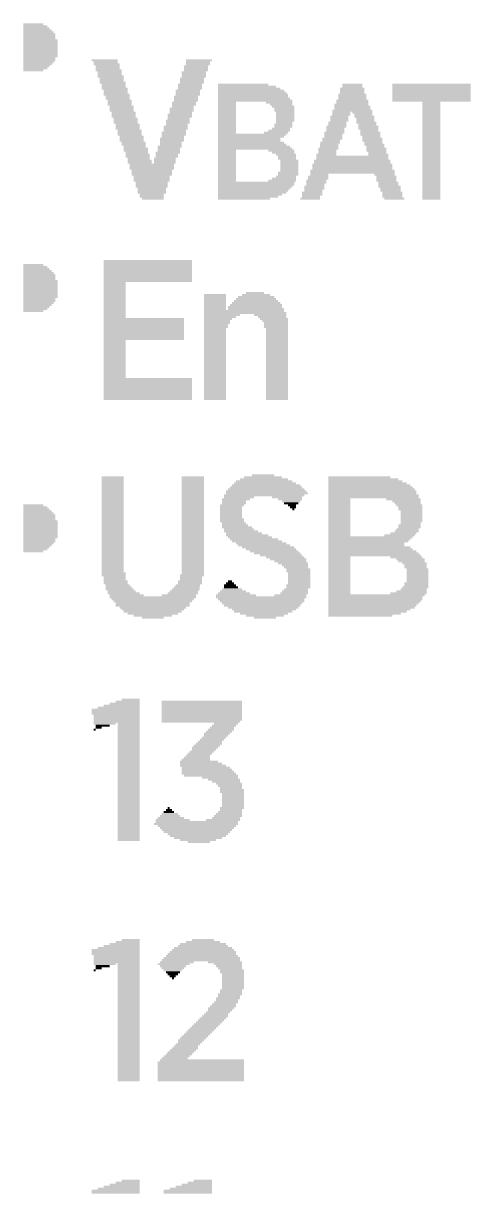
# Model space of a CAD drawing. Extents: x -50 to 50, y -28 to 28.
# Drawn here: x 15.48 to 20.2, y -0.05 to 12.31 of the extents above; entities that cross this region are included whole.
import ezdxf

# ---------------------------------------------------------------- set-up
doc = ezdxf.new("R2010")
doc.units = 0
doc.layers.add('200', color=132, linetype='CONTINUOUS')

# ---------------------------------------------------------------- blocks, each defined once
blk = doc.blocks.new('RECT')
blk.add_solid([(-0.5, -0.5), (0.5, -0.5), (-0.5, 0.5), (0.5, 0.5)])

msp = doc.modelspace()

# ---------------------------------------------------------------- block references
at = {"layer": '200'}
for p, xscale, yscale in [((15.6108, 12.2767), 0.254, 0.0211), ((15.6324, 12.2343), 0.2972, 0.0211), ((15.5893, 12.2978), 0.2108, 0.0211), ((15.621, 12.2555), 0.2743, 0.0213), ((15.6642, 12.1285), 0.3607, 0.0213), ((15.6642, 12.1073), 0.3607, 0.0211), ((15.6426, 12.2132), 0.3175, 0.0211), ((15.6528, 12.192), 0.3378, 0.0213), ((15.6528, 12.1708), 0.3378, 0.0211), ((15.6528, 12.1497), 0.3378, 0.0211), ((15.6642, 12.0862), 0.3607, 0.0211), ((15.6642, 12.065), 0.3607, 0.0213), ((15.6642, 12.0438), 0.3607, 0.0211), ((15.6642, 12.0227), 0.3607, 0.0211), ((15.6642, 12.0015), 0.3607, 0.0213), ((15.6642, 11.9803), 0.3607, 0.0211), ((15.6642, 11.9592), 0.3607, 0.0211), ((15.6324, 11.8745), 0.2972, 0.0213), ((15.6528, 11.938), 0.3378, 0.0213), ((15.6528, 11.9168), 0.3378, 0.0211), ((15.6426, 11.8957), 0.3175, 0.0211), ((16.3411, 11.9168), 0.2769, 0.0211), ((16.3525, 11.8957), 0.254, 0.0211), ((16.3627, 11.8745), 0.2743, 0.0213), ((17.3253, 11.8957), 0.254, 0.0211), ((17.3253, 11.8745), 0.254, 0.0213), ((17.3355, 11.9168), 0.2743, 0.0211), ((15.6108, 11.8322), 0.254, 0.0211), ((15.621, 11.8533), 0.2743, 0.0211), ((15.5893, 11.811), 0.2108, 0.0213), ((16.3728, 11.8533), 0.254, 0.0211), ((16.3728, 11.8322), 0.254, 0.0211), ((16.383, 11.811), 0.2743, 0.0213), ((16.4046, 11.7475), 0.2769, 0.0213), ((16.3932, 11.7898), 0.254, 0.0211), ((16.3932, 11.7687), 0.254, 0.0211), ((17.2822, 11.7898), 0.254, 0.0211), ((17.2822, 11.7687), 0.254, 0.0211), ((17.2822, 11.7475), 0.254, 0.0213), ((17.305, 11.8533), 0.254, 0.0211), ((17.305, 11.8322), 0.254, 0.0211), ((17.305, 11.811), 0.254, 0.0213), ((16.416, 11.7263), 0.254, 0.0211), ((16.416, 11.7052), 0.254, 0.0211), ((16.4262, 11.684), 0.2743, 0.0213), ((16.4363, 11.6628), 0.254, 0.0211), ((16.4363, 11.6417), 0.254, 0.0211), ((16.4465, 11.6205), 0.2743, 0.0213), ((17.2415, 11.6628), 0.254, 0.0211), ((17.2415, 11.6417), 0.254, 0.0211), ((17.2415, 11.6205), 0.254, 0.0213), ((17.2618, 11.7263), 0.254, 0.0211), ((17.2618, 11.7052), 0.254, 0.0211), ((17.2618, 11.684), 0.254, 0.0213), ((17.8016, 11.6628), 0.5309, 0.0211), ((17.8435, 11.6417), 0.6147, 0.0211), ((17.8651, 11.6205), 0.6579, 0.0213), ((18.9548, 11.6205), 0.2565, 0.0213), ((18.9548, 11.6628), 0.2108, 0.0211), ((18.9548, 11.6417), 0.2108, 0.0211), ((19.7904, 11.6628), 0.8255, 0.0211), ((19.7904, 11.6417), 0.8255, 0.0211), ((19.7904, 11.6205), 0.8255, 0.0213), ((16.4567, 11.5993), 0.254, 0.0211), ((16.4567, 11.5782), 0.254, 0.0211), ((16.4681, 11.557), 0.2769, 0.0213), ((16.4795, 11.5358), 0.254, 0.0211), ((16.4795, 11.5147), 0.254, 0.0211), ((16.4998, 11.4935), 0.254, 0.0213), ((17.1983, 11.5358), 0.254, 0.0211), ((17.1983, 11.5147), 0.254, 0.0211), ((17.1983, 11.4935), 0.254, 0.0213), ((17.2187, 11.5993), 0.254, 0.0211), ((17.2187, 11.5782), 0.254, 0.0211), ((17.2187, 11.557), 0.254, 0.0213), ((17.8854, 11.5993), 0.6985, 0.0211), ((17.8968, 11.5782), 0.7214, 0.0211), ((17.907, 11.557), 0.7417, 0.0213), ((17.907, 11.5358), 0.7417, 0.0211), ((17.9286, 11.4935), 0.7849, 0.0213), ((17.9172, 11.5147), 0.762, 0.0211), ((18.9548, 11.4935), 0.3378, 0.0213), ((18.9548, 11.557), 0.2972, 0.0213), ((18.9548, 11.5358), 0.2972, 0.0211), ((18.9548, 11.5147), 0.2972, 0.0211), ((18.9548, 11.5993), 0.2565, 0.0211), ((18.9548, 11.5782), 0.2565, 0.0211), ((19.7904, 11.5993), 0.8255, 0.0211), ((19.7904, 11.5782), 0.8255, 0.0211), ((19.7904, 11.557), 0.8255, 0.0213), ((19.7904, 11.5358), 0.8255, 0.0211), ((19.7904, 11.5147), 0.8255, 0.0211), ((19.7904, 11.4935), 0.8255, 0.0213), ((16.4998, 11.4723), 0.254, 0.0211), ((16.4998, 11.4512), 0.254, 0.0211), ((16.5202, 11.43), 0.254, 0.0213), ((16.5202, 11.4088), 0.254, 0.0211), ((16.5202, 11.3877), 0.254, 0.0211), ((16.543, 11.3665), 0.254, 0.0213), ((17.1552, 11.4088), 0.254, 0.0211), ((17.1552, 11.3877), 0.254, 0.0211), ((17.145, 11.3665), 0.2337, 0.0213), ((17.178, 11.4723), 0.254, 0.0211), ((17.178, 11.4512), 0.254, 0.0211), ((17.1666, 11.43), 0.2311, 0.0213), ((17.6314, 11.4723), 0.1905, 0.0211), ((17.6314, 11.4512), 0.1905, 0.0211), ((17.6314, 11.43), 0.1905, 0.0213), ((17.6314, 11.4088), 0.1905, 0.0211), ((17.6314, 11.3877), 0.1905, 0.0211), ((17.6314, 11.3665), 0.1905, 0.0213), ((18.1826, 11.4723), 0.2769, 0.0211), ((18.2042, 11.4512), 0.2337, 0.0211), ((18.2245, 11.43), 0.2337, 0.0213), ((18.2359, 11.4088), 0.2108, 0.0211), ((18.2359, 11.3877), 0.2108, 0.0211), ((18.2461, 11.3665), 0.1905, 0.0213), ((18.9548, 11.3877), 0.4242, 0.0211), ((18.8379, 11.3665), 0.1905, 0.0213), ((18.956, 11.43), 0.381, 0.0213), ((18.956, 11.4088), 0.381, 0.0211), ((18.9446, 11.4512), 0.3581, 0.0211), ((18.9548, 11.4723), 0.3378, 0.0211), ((19.0614, 11.3665), 0.2108, 0.0213), ((19.7904, 11.4723), 0.1905, 0.0211), ((19.7904, 11.4512), 0.1905, 0.0211), ((19.7904, 11.43), 0.1905, 0.0213), ((19.7904, 11.4088), 0.1905, 0.0211), ((19.7904, 11.3877), 0.1905, 0.0211), ((19.7904, 11.3665), 0.1905, 0.0213), ((16.543, 11.3453), 0.254, 0.0211), ((16.543, 11.3242), 0.254, 0.0211), ((16.5633, 11.303), 0.254, 0.0213), ((16.5633, 11.2818), 0.254, 0.0211), ((16.5633, 11.2607), 0.254, 0.0211), ((16.5837, 11.2395), 0.254, 0.0213), ((17.1133, 11.2818), 0.2515, 0.0211), ((17.1133, 11.2607), 0.2515, 0.0211), ((17.1031, 11.2395), 0.2311, 0.0213), ((17.1348, 11.3453), 0.254, 0.0211), ((17.1348, 11.3242), 0.254, 0.0211), ((17.1234, 11.303), 0.2311, 0.0213), ((17.6314, 11.3453), 0.1905, 0.0211), ((17.6314, 11.3242), 0.1905, 0.0211), ((17.6314, 11.303), 0.1905, 0.0213), ((17.6314, 11.2818), 0.1905, 0.0211), ((17.6314, 11.2607), 0.1905, 0.0211), ((17.6314, 11.2395), 0.1905, 0.0213), ((18.2258, 11.2395), 0.1905, 0.0213), ((18.2461, 11.3453), 0.1905, 0.0211), ((18.2461, 11.3242), 0.1905, 0.0211), ((18.2461, 11.303), 0.1905, 0.0213), ((18.2461, 11.2818), 0.1905, 0.0211), ((18.2359, 11.2607), 0.1702, 0.0211), ((18.7973, 11.2607), 0.1905, 0.0211), ((18.7973, 11.2395), 0.1905, 0.0213), ((18.8176, 11.3242), 0.1905, 0.0211), ((18.8176, 11.303), 0.1905, 0.0213), ((18.8176, 11.2818), 0.1905, 0.0211), ((18.8379, 11.3453), 0.1905, 0.0211), ((19.0817, 11.3242), 0.2108, 0.0211), ((19.0716, 11.3453), 0.1905, 0.0211), ((19.0919, 11.303), 0.1905, 0.0213), ((19.0919, 11.2818), 0.1905, 0.0211), ((19.1033, 11.2607), 0.2134, 0.0211), ((19.1148, 11.2395), 0.1905, 0.0213), ((19.7904, 11.3453), 0.1905, 0.0211), ((19.7904, 11.3242), 0.1905, 0.0211), ((19.7904, 11.303), 0.1905, 0.0213), ((19.7904, 11.2818), 0.1905, 0.0211), ((19.7904, 11.2607), 0.1905, 0.0211), ((19.7904, 11.2395), 0.1905, 0.0213), ((16.5837, 11.2183), 0.254, 0.0211), ((16.5837, 11.1972), 0.254, 0.0211), ((16.6065, 11.176), 0.254, 0.0213), ((16.6065, 11.1548), 0.254, 0.0211), ((16.6065, 11.1337), 0.254, 0.0211), ((17.0713, 11.1548), 0.254, 0.0211), ((17.0713, 11.1337), 0.254, 0.0211), ((17.0815, 11.176), 0.2337, 0.0213), ((17.0917, 11.2183), 0.254, 0.0211), ((17.0917, 11.1972), 0.254, 0.0211), ((17.6314, 11.2183), 0.1905, 0.0211), ((17.6314, 11.1972), 0.1905, 0.0211), ((17.6314, 11.176), 0.1905, 0.0213), ((17.6314, 11.1548), 0.1905, 0.0211), ((17.8968, 11.1337), 0.7214, 0.0211), ((18.1508, 11.1548), 0.254, 0.0211), ((18.1826, 11.176), 0.2311, 0.0213), ((18.2029, 11.1972), 0.1905, 0.0211), ((18.2258, 11.2183), 0.1905, 0.0211), ((18.7643, 11.1548), 0.2108, 0.0211), ((18.7541, 11.1337), 0.1905, 0.0211), ((18.7858, 11.2183), 0.2134, 0.0211), ((18.7744, 11.1972), 0.1905, 0.0211), ((18.7744, 11.176), 0.1905, 0.0213), ((19.1249, 11.2183), 0.2108, 0.0211), ((19.1249, 11.1972), 0.2108, 0.0211), ((19.1351, 11.176), 0.1905, 0.0213), ((19.1453, 11.1548), 0.2108, 0.0211), ((19.1453, 11.1337), 0.2108, 0.0211), ((19.7904, 11.2183), 0.1905, 0.0211), ((19.7904, 11.1972), 0.1905, 0.0211), ((19.7904, 11.176), 0.1905, 0.0213), ((19.7904, 11.1548), 0.1905, 0.0211), ((19.7904, 11.1337), 0.1905, 0.0211), ((16.6268, 11.1125), 0.254, 0.0213), ((16.6268, 11.0913), 0.254, 0.0211), ((16.6268, 11.0702), 0.254, 0.0211), ((16.6472, 11.049), 0.254, 0.0213), ((16.6472, 11.0278), 0.254, 0.0211), ((16.6586, 11.0067), 0.2311, 0.0211), ((17.0282, 11.0067), 0.254, 0.0211), ((17.051, 11.0913), 0.254, 0.0211), ((17.051, 11.0702), 0.254, 0.0211), ((17.0396, 11.049), 0.2311, 0.0213), ((17.0396, 11.0278), 0.2311, 0.0211), ((17.0612, 11.1125), 0.2337, 0.0213), ((17.8854, 11.1125), 0.6985, 0.0213), ((17.8854, 11.049), 0.6985, 0.0213), ((17.8968, 11.0278), 0.7214, 0.0211), ((17.8651, 11.0913), 0.6579, 0.0211), ((17.8651, 11.0702), 0.6579, 0.0211), ((17.9172, 11.0067), 0.762, 0.0211), ((18.7109, 11.0278), 0.1905, 0.0211), ((18.7109, 11.0067), 0.1905, 0.0211), ((18.7211, 11.049), 0.2108, 0.0213), ((18.7439, 11.0913), 0.2108, 0.0211), ((18.7325, 11.0702), 0.188, 0.0211), ((18.7541, 11.1125), 0.1905, 0.0213), ((19.1668, 11.0913), 0.2134, 0.0211), ((19.1668, 11.0702), 0.2134, 0.0211), ((19.1554, 11.1125), 0.1905, 0.0213), ((19.1884, 11.0278), 0.2108, 0.0211), ((19.1783, 11.049), 0.1905, 0.0213), ((19.1986, 11.0067), 0.1905, 0.0211), ((19.7904, 11.1125), 0.1905, 0.0213), ((19.7904, 11.0913), 0.1905, 0.0211), ((19.7904, 11.0702), 0.1905, 0.0211), ((19.7904, 11.049), 0.1905, 0.0213), ((19.7904, 11.0278), 0.1905, 0.0211), ((19.7904, 11.0067), 0.1905, 0.0211), ((16.67, 10.9855), 0.254, 0.0213), ((16.67, 10.9643), 0.254, 0.0211), ((16.6802, 10.9432), 0.2337, 0.0211), ((16.6903, 10.922), 0.254, 0.0213), ((16.6903, 10.9008), 0.254, 0.0211), ((16.7005, 10.8797), 0.2337, 0.0211), ((16.9761, 10.8797), 0.2311, 0.0211), ((17.0078, 10.9432), 0.254, 0.0211), ((16.9977, 10.922), 0.2337, 0.0213), ((16.9977, 10.9008), 0.2337, 0.0211), ((17.018, 10.9855), 0.2337, 0.0213), ((17.018, 10.9643), 0.2337, 0.0211), ((17.9286, 10.9855), 0.7849, 0.0213), ((17.6314, 10.9643), 0.1905, 0.0211), ((17.6314, 10.9432), 0.1905, 0.0211), ((17.6314, 10.922), 0.1905, 0.0213), ((17.6314, 10.9008), 0.1905, 0.0211), ((17.6314, 10.8797), 0.1905, 0.0211), ((18.2042, 10.9643), 0.2743, 0.0211), ((18.2245, 10.9432), 0.2337, 0.0211), ((18.2563, 10.922), 0.2108, 0.0213), ((18.2664, 10.9008), 0.1905, 0.0211), ((18.2664, 10.8797), 0.1905, 0.0211), ((18.6804, 10.922), 0.2108, 0.0213), ((18.9548, 10.9008), 0.7595, 0.0211), ((18.9548, 10.8797), 0.7595, 0.0211), ((18.7007, 10.9855), 0.2108, 0.0213), ((18.6906, 10.9643), 0.1905, 0.0211), ((18.6906, 10.9432), 0.1905, 0.0211), ((19.2088, 10.9855), 0.2108, 0.0213), ((19.2088, 10.9643), 0.2108, 0.0211), ((19.2189, 10.9432), 0.1905, 0.0211), ((19.2291, 10.922), 0.2108, 0.0213), ((19.7904, 10.9855), 0.1905, 0.0213), ((19.7904, 10.9643), 0.1905, 0.0211), ((19.7904, 10.9432), 0.1905, 0.0211), ((19.7904, 10.922), 0.1905, 0.0213), ((19.7904, 10.9008), 0.1905, 0.0211), ((19.7904, 10.8797), 0.1905, 0.0211), ((16.7107, 10.8585), 0.254, 0.0213), ((16.7107, 10.8373), 0.254, 0.0211), ((16.8389, 10.8162), 0.4648, 0.0211), ((16.8389, 10.795), 0.4648, 0.0213), ((16.8389, 10.7738), 0.4648, 0.0211), ((16.8389, 10.7527), 0.4242, 0.0211), ((16.9761, 10.8585), 0.2311, 0.0213), ((16.9761, 10.8373), 0.2311, 0.0211), ((17.6314, 10.8585), 0.1905, 0.0213), ((17.6314, 10.8373), 0.1905, 0.0211), ((17.6314, 10.8162), 0.1905, 0.0211), ((17.6314, 10.795), 0.1905, 0.0213), ((17.6314, 10.7738), 0.1905, 0.0211), ((17.6314, 10.7527), 0.1905, 0.0211), ((18.2893, 10.8585), 0.1905, 0.0213), ((18.2893, 10.8373), 0.1905, 0.0211), ((18.2893, 10.8162), 0.1905, 0.0211), ((18.2893, 10.795), 0.1905, 0.0213), ((18.2893, 10.7738), 0.1905, 0.0211), ((18.2893, 10.7527), 0.1905, 0.0211), ((18.956, 10.7527), 0.889, 0.0211), ((18.9548, 10.8162), 0.8458, 0.0211), ((18.9548, 10.795), 0.8458, 0.0213), ((18.9548, 10.7738), 0.8458, 0.0211), ((18.9548, 10.8585), 0.8052, 0.0213), ((18.9548, 10.8373), 0.8052, 0.0211), ((19.7904, 10.8585), 0.1905, 0.0213), ((19.7904, 10.8373), 0.1905, 0.0211), ((19.7904, 10.8162), 0.1905, 0.0211), ((19.7904, 10.795), 0.1905, 0.0213), ((19.7904, 10.7738), 0.1905, 0.0211), ((19.7904, 10.7527), 0.1905, 0.0211), ((16.8389, 10.7315), 0.4242, 0.0213), ((16.8389, 10.7103), 0.4242, 0.0211), ((16.8377, 10.6892), 0.381, 0.0211), ((16.8377, 10.668), 0.381, 0.0213), ((16.8377, 10.6468), 0.381, 0.0211), ((16.8389, 10.6257), 0.3378, 0.0211), ((17.6314, 10.7315), 0.1905, 0.0213), ((17.6314, 10.7103), 0.1905, 0.0211), ((17.6314, 10.6892), 0.1905, 0.0211), ((17.6314, 10.668), 0.1905, 0.0213), ((17.6314, 10.6468), 0.1905, 0.0211), ((17.9388, 10.6257), 0.8052, 0.0211), ((18.2143, 10.6468), 0.2946, 0.0211), ((18.2347, 10.668), 0.254, 0.0213), ((18.2563, 10.6892), 0.2108, 0.0211), ((18.2778, 10.7315), 0.2134, 0.0213), ((18.2778, 10.7103), 0.2134, 0.0211), ((18.5738, 10.6468), 0.2108, 0.0211), ((18.5738, 10.6257), 0.2108, 0.0211), ((18.5953, 10.6892), 0.2134, 0.0211), ((18.5953, 10.668), 0.2134, 0.0213), ((18.956, 10.7315), 0.889, 0.0213), ((18.6068, 10.7103), 0.1905, 0.0211), ((19.2938, 10.7103), 0.2134, 0.0211), ((19.3154, 10.6892), 0.2108, 0.0211), ((19.3154, 10.668), 0.2108, 0.0213), ((19.3154, 10.6468), 0.2108, 0.0211), ((19.3358, 10.6257), 0.2108, 0.0211), ((19.7904, 10.7315), 0.1905, 0.0213), ((19.7904, 10.7103), 0.1905, 0.0211), ((19.7904, 10.6892), 0.1905, 0.0211), ((19.7904, 10.668), 0.1905, 0.0213), ((19.7904, 10.6468), 0.1905, 0.0211), ((19.7904, 10.6257), 0.1905, 0.0211), ((16.8389, 10.6045), 0.3378, 0.0213), ((16.8389, 10.5833), 0.3378, 0.0211), ((16.8389, 10.5622), 0.2972, 0.0211), ((16.8389, 10.541), 0.2972, 0.0213), ((16.8389, 10.5198), 0.2972, 0.0211), ((16.8377, 10.4987), 0.254, 0.0211), ((17.9286, 10.5833), 0.7849, 0.0211), ((17.907, 10.541), 0.7417, 0.0213), ((17.8968, 10.5198), 0.7214, 0.0211), ((17.9388, 10.6045), 0.8052, 0.0213), ((17.9172, 10.5622), 0.762, 0.0211), ((17.8753, 10.4987), 0.6782, 0.0211), ((18.5318, 10.5198), 0.2134, 0.0211), ((18.5318, 10.4987), 0.2134, 0.0211), ((18.5534, 10.5833), 0.2108, 0.0211), ((18.5534, 10.5622), 0.2108, 0.0211), ((18.5433, 10.541), 0.1905, 0.0213), ((18.5636, 10.6045), 0.1905, 0.0213), ((19.3358, 10.6045), 0.2108, 0.0213), ((19.3472, 10.5833), 0.2337, 0.0211), ((19.3573, 10.5622), 0.2134, 0.0211), ((19.3573, 10.541), 0.2134, 0.0213), ((19.3789, 10.5198), 0.2108, 0.0211), ((19.3789, 10.4987), 0.2108, 0.0211), ((19.7904, 10.6045), 0.1905, 0.0213), ((19.7904, 10.5833), 0.1905, 0.0211), ((19.7904, 10.5622), 0.1905, 0.0211), ((19.7904, 10.541), 0.1905, 0.0213), ((19.7904, 10.5198), 0.1905, 0.0211), ((19.7904, 10.4987), 0.1905, 0.0211), ((16.8377, 10.4775), 0.254, 0.0213), ((16.8491, 10.4563), 0.2311, 0.0211), ((17.8117, 10.4563), 0.5512, 0.0211), ((17.8537, 10.4775), 0.635, 0.0213), ((18.5102, 10.4563), 0.2108, 0.0211), ((18.5204, 10.4775), 0.1905, 0.0213), ((19.3789, 10.4775), 0.2108, 0.0213), ((19.3993, 10.4563), 0.2108, 0.0211), ((19.7904, 10.4775), 0.1905, 0.0213), ((19.7904, 10.4563), 0.1905, 0.0211), ((15.5893, 9.7578), 0.2108, 0.0211), ((16.7958, 9.8002), 0.9322, 0.0211), ((16.7958, 9.779), 0.9322, 0.0213), ((16.7958, 9.7578), 0.9322, 0.0211), ((15.6108, 9.7367), 0.254, 0.0211), ((15.6324, 9.6943), 0.2972, 0.0211), ((15.621, 9.7155), 0.2743, 0.0213), ((15.6426, 9.6732), 0.3175, 0.0211), ((15.6528, 9.652), 0.3378, 0.0213), ((16.7958, 9.7367), 0.9322, 0.0211), ((16.7958, 9.7155), 0.9322, 0.0213), ((16.7958, 9.6943), 0.9322, 0.0211), ((16.7958, 9.6732), 0.9322, 0.0211), ((16.7958, 9.652), 0.9322, 0.0213), ((15.6642, 9.5885), 0.3607, 0.0213), ((15.6642, 9.5673), 0.3607, 0.0211), ((15.6642, 9.5462), 0.3607, 0.0211), ((15.6642, 9.525), 0.3607, 0.0213), ((15.6528, 9.6308), 0.3378, 0.0211), ((15.6528, 9.6097), 0.3378, 0.0211), ((16.7958, 9.6308), 0.9322, 0.0211), ((16.7958, 9.6097), 0.9322, 0.0211), ((16.7958, 9.5885), 0.9322, 0.0213), ((16.4465, 9.5673), 0.2337, 0.0211), ((16.4465, 9.5462), 0.2337, 0.0211), ((16.4465, 9.525), 0.2337, 0.0213), ((15.6642, 9.5038), 0.3607, 0.0211), ((15.6642, 9.4827), 0.3607, 0.0211), ((15.6642, 9.4615), 0.3607, 0.0213), ((15.6642, 9.4403), 0.3607, 0.0211), ((15.6642, 9.4192), 0.3607, 0.0211), ((15.6528, 9.398), 0.3378, 0.0213), ((16.4465, 9.5038), 0.2337, 0.0211), ((16.4465, 9.4827), 0.2337, 0.0211), ((16.4465, 9.4615), 0.2337, 0.0213), ((16.4465, 9.4403), 0.2337, 0.0211), ((16.4465, 9.4192), 0.2337, 0.0211), ((16.4465, 9.398), 0.2337, 0.0213), ((17.5057, 9.4403), 0.2337, 0.0211), ((17.5057, 9.4192), 0.2337, 0.0211), ((17.5057, 9.398), 0.2337, 0.0213), ((17.9388, 9.398), 0.4242, 0.0213), ((17.9388, 9.4192), 0.3835, 0.0211), ((17.9388, 9.4403), 0.2972, 0.0211), ((17.9286, 9.4615), 0.1905, 0.0213), ((15.6324, 9.3345), 0.2972, 0.0213), ((15.6108, 9.2922), 0.254, 0.0211), ((15.6528, 9.3768), 0.3378, 0.0211), ((15.6426, 9.3557), 0.3175, 0.0211), ((15.621, 9.3133), 0.2743, 0.0211), ((15.5893, 9.271), 0.2108, 0.0213), ((16.4465, 9.3768), 0.2337, 0.0211), ((16.4465, 9.3557), 0.2337, 0.0211), ((16.4465, 9.3345), 0.2337, 0.0213), ((16.4465, 9.3133), 0.2337, 0.0211), ((16.4465, 9.2922), 0.2337, 0.0211), ((16.4465, 9.271), 0.2337, 0.0213), ((17.8117, 9.271), 0.8458, 0.0213), ((17.5057, 9.3768), 0.2337, 0.0211), ((17.5057, 9.3557), 0.2337, 0.0211), ((17.5057, 9.3345), 0.2337, 0.0213), ((17.5057, 9.3133), 0.2337, 0.0211), ((17.5057, 9.2922), 0.2337, 0.0211), ((17.9286, 9.3133), 0.5715, 0.0211), ((17.9388, 9.2922), 0.5918, 0.0211), ((17.9388, 9.3345), 0.5512, 0.0213), ((17.94, 9.3557), 0.508, 0.0211), ((17.9388, 9.3768), 0.4648, 0.0211), ((16.7538, 9.1863), 0.8484, 0.0211), ((16.7538, 9.1652), 0.8484, 0.0211), ((16.7538, 9.144), 0.8484, 0.0213), ((16.4465, 9.2498), 0.2337, 0.0211), ((16.4465, 9.2287), 0.2337, 0.0211), ((16.4465, 9.2075), 0.2337, 0.0213), ((17.5793, 9.2287), 0.381, 0.0211), ((17.5374, 9.1863), 0.2972, 0.0211), ((17.8232, 9.2498), 0.8687, 0.0211), ((17.5578, 9.2075), 0.3378, 0.0213), ((17.526, 9.1652), 0.2743, 0.0211), ((17.526, 9.144), 0.2743, 0.0213), ((18.0873, 9.2287), 0.3404, 0.0211), ((18.1089, 9.2075), 0.2972, 0.0213), ((18.1293, 9.1863), 0.2972, 0.0211), ((18.1407, 9.1652), 0.2743, 0.0211), ((18.1508, 9.144), 0.254, 0.0213), ((16.7538, 9.1228), 0.8484, 0.0211), ((16.7538, 9.1017), 0.8484, 0.0211), ((16.7538, 9.0805), 0.8484, 0.0213), ((16.7538, 9.0593), 0.8484, 0.0211), ((16.7538, 9.0382), 0.8484, 0.0211), ((16.7538, 9.017), 0.8484, 0.0213), ((17.5158, 9.1228), 0.254, 0.0211), ((17.5158, 9.1017), 0.254, 0.0211), ((17.5057, 9.0805), 0.2337, 0.0213), ((17.5057, 9.0593), 0.2337, 0.0211), ((17.5057, 9.0382), 0.2337, 0.0211), ((17.5057, 9.017), 0.2337, 0.0213), ((18.1508, 9.1228), 0.254, 0.0211), ((18.1508, 9.1017), 0.254, 0.0211), ((18.161, 9.0805), 0.2337, 0.0213), ((18.161, 9.0593), 0.2337, 0.0211), ((18.161, 9.0382), 0.2337, 0.0211), ((18.161, 9.017), 0.2337, 0.0213), ((16.7538, 8.9958), 0.8484, 0.0211), ((16.7538, 8.9747), 0.8484, 0.0211), ((16.4465, 8.9535), 0.2337, 0.0213), ((16.4465, 8.9323), 0.2337, 0.0211), ((16.4465, 8.9112), 0.2337, 0.0211), ((16.4465, 8.89), 0.2337, 0.0213), ((17.5057, 8.9958), 0.2337, 0.0211), ((17.5057, 8.9747), 0.2337, 0.0211), ((17.5057, 8.9535), 0.2337, 0.0213), ((17.5057, 8.9323), 0.2337, 0.0211), ((17.5057, 8.9112), 0.2337, 0.0211), ((17.5057, 8.89), 0.2337, 0.0213), ((18.161, 8.9958), 0.2337, 0.0211), ((18.161, 8.9747), 0.2337, 0.0211), ((18.161, 8.9535), 0.2337, 0.0213), ((18.161, 8.9323), 0.2337, 0.0211), ((18.161, 8.9112), 0.2337, 0.0211), ((18.161, 8.89), 0.2337, 0.0213), ((16.4465, 8.8688), 0.2337, 0.0211), ((16.4465, 8.8477), 0.2337, 0.0211), ((16.4465, 8.8265), 0.2337, 0.0213), ((16.4465, 8.8053), 0.2337, 0.0211), ((16.4465, 8.7842), 0.2337, 0.0211), ((17.5057, 8.8688), 0.2337, 0.0211), ((17.5057, 8.8477), 0.2337, 0.0211), ((17.5057, 8.8265), 0.2337, 0.0213), ((17.5057, 8.8053), 0.2337, 0.0211), ((17.5057, 8.7842), 0.2337, 0.0211), ((18.161, 8.8688), 0.2337, 0.0211), ((18.161, 8.8477), 0.2337, 0.0211), ((18.161, 8.8265), 0.2337, 0.0213), ((18.161, 8.8053), 0.2337, 0.0211), ((18.161, 8.7842), 0.2337, 0.0211), ((16.4465, 8.763), 0.2337, 0.0213), ((16.4465, 8.7418), 0.2337, 0.0211), ((16.4465, 8.7207), 0.2337, 0.0211), ((16.4465, 8.6995), 0.2337, 0.0213), ((16.4465, 8.6783), 0.2337, 0.0211), ((16.4465, 8.6572), 0.2337, 0.0211), ((17.5057, 8.763), 0.2337, 0.0213), ((17.5057, 8.7418), 0.2337, 0.0211), ((17.5057, 8.7207), 0.2337, 0.0211), ((17.5057, 8.6995), 0.2337, 0.0213), ((17.5057, 8.6783), 0.2337, 0.0211), ((17.5057, 8.6572), 0.2337, 0.0211), ((18.161, 8.763), 0.2337, 0.0213), ((18.161, 8.7418), 0.2337, 0.0211), ((18.161, 8.7207), 0.2337, 0.0211), ((18.161, 8.6995), 0.2337, 0.0213), ((18.161, 8.6783), 0.2337, 0.0211), ((18.161, 8.6572), 0.2337, 0.0211), ((16.4465, 8.636), 0.2337, 0.0213), ((16.4465, 8.6148), 0.2337, 0.0211), ((16.4465, 8.5937), 0.2337, 0.0211), ((16.4465, 8.5725), 0.2337, 0.0213), ((16.7958, 8.5513), 0.9322, 0.0211), ((16.7958, 8.5302), 0.9322, 0.0211), ((17.5057, 8.636), 0.2337, 0.0213), ((17.5057, 8.6148), 0.2337, 0.0211), ((17.5057, 8.5937), 0.2337, 0.0211), ((17.5057, 8.5725), 0.2337, 0.0213), ((17.5057, 8.5513), 0.2337, 0.0211), ((17.5057, 8.5302), 0.2337, 0.0211), ((18.161, 8.636), 0.2337, 0.0213), ((18.161, 8.6148), 0.2337, 0.0211), ((18.161, 8.5937), 0.2337, 0.0211), ((18.161, 8.5725), 0.2337, 0.0213), ((18.161, 8.5513), 0.2337, 0.0211), ((18.161, 8.5302), 0.2337, 0.0211), ((16.7958, 8.509), 0.9322, 0.0213), ((16.7958, 8.4878), 0.9322, 0.0211), ((16.7958, 8.4667), 0.9322, 0.0211), ((16.7958, 8.4455), 0.9322, 0.0213), ((16.7958, 8.4243), 0.9322, 0.0211), ((16.7958, 8.4032), 0.9322, 0.0211), ((17.5057, 8.509), 0.2337, 0.0213), ((17.5057, 8.4878), 0.2337, 0.0211), ((17.5057, 8.4667), 0.2337, 0.0211), ((17.5057, 8.4455), 0.2337, 0.0213), ((17.5057, 8.4243), 0.2337, 0.0211), ((17.5057, 8.4032), 0.2337, 0.0211), ((18.161, 8.509), 0.2337, 0.0213), ((18.161, 8.4878), 0.2337, 0.0211), ((18.161, 8.4667), 0.2337, 0.0211), ((18.161, 8.4455), 0.2337, 0.0213), ((18.161, 8.4243), 0.2337, 0.0211), ((18.161, 8.4032), 0.2337, 0.0211), ((16.7958, 8.382), 0.9322, 0.0213), ((16.7958, 8.3608), 0.9322, 0.0211), ((16.7958, 8.3397), 0.9322, 0.0211), ((17.5057, 8.382), 0.2337, 0.0213), ((17.5057, 8.3608), 0.2337, 0.0211), ((17.5057, 8.3397), 0.2337, 0.0211), ((18.161, 8.382), 0.2337, 0.0213), ((18.161, 8.3608), 0.2337, 0.0211), ((18.161, 8.3397), 0.2337, 0.0211), ((18.0137, 7.5353), 0.2337, 0.0211), ((16.4262, 7.5142), 0.2337, 0.0211), ((16.4262, 7.493), 0.2337, 0.0213), ((16.4262, 7.4718), 0.2337, 0.0211), ((16.4262, 7.4507), 0.2337, 0.0211), ((16.4262, 7.4295), 0.2337, 0.0213), ((16.4262, 7.4083), 0.2337, 0.0211), ((17.272, 7.5142), 0.2337, 0.0211), ((17.272, 7.493), 0.2337, 0.0213), ((17.272, 7.4718), 0.2337, 0.0211), ((17.272, 7.4507), 0.2337, 0.0211), ((17.272, 7.4295), 0.2337, 0.0213), ((17.272, 7.4083), 0.2337, 0.0211), ((18.0442, 7.4083), 0.762, 0.0211), ((18.0454, 7.4295), 0.7188, 0.0213), ((18.034, 7.4507), 0.6553, 0.0211), ((18.0238, 7.4718), 0.5944, 0.0211), ((18.0238, 7.493), 0.508, 0.0213), ((18.0137, 7.5142), 0.4013, 0.0211), ((19.0297, 7.5142), 0.6553, 0.0211), ((19.0716, 7.493), 0.7391, 0.0213), ((19.0932, 7.4718), 0.7823, 0.0211), ((19.1148, 7.4507), 0.8255, 0.0211), ((19.1351, 7.4295), 0.8661, 0.0213), ((19.1465, 7.4083), 0.889, 0.0211), ((16.4262, 7.3872), 0.2337, 0.0211), ((16.4262, 7.366), 0.2337, 0.0213), ((16.4262, 7.3448), 0.2337, 0.0211), ((16.4262, 7.3237), 0.2337, 0.0211), ((16.4262, 7.3025), 0.2337, 0.0213), ((17.272, 7.3872), 0.2337, 0.0211), ((17.272, 7.366), 0.2337, 0.0213), ((17.272, 7.3448), 0.2337, 0.0211), ((17.272, 7.3237), 0.2337, 0.0211), ((17.272, 7.3025), 0.2337, 0.0213), ((18.0238, 7.3237), 0.8484, 0.0211), ((17.7584, 7.3025), 0.3175, 0.0213), ((18.0454, 7.366), 0.8458, 0.0213), ((18.0556, 7.3448), 0.8661, 0.0211), ((18.0454, 7.3872), 0.8052, 0.0211), ((18.2664, 7.3025), 0.3175, 0.0213), ((19.1567, 7.3872), 0.9093, 0.0211), ((19.1668, 7.366), 0.9296, 0.0213), ((19.1668, 7.3448), 0.9296, 0.0211), ((19.1783, 7.3237), 0.9525, 0.0211), ((19.1783, 7.3025), 0.9525, 0.0213), ((15.6108, 7.1967), 0.254, 0.0211), ((15.5893, 7.2178), 0.2108, 0.0211), ((15.621, 7.1755), 0.2743, 0.0213), ((16.4262, 7.2813), 0.2337, 0.0211), ((16.4262, 7.2602), 0.2337, 0.0211), ((16.4262, 7.239), 0.2337, 0.0213), ((16.4262, 7.2178), 0.2337, 0.0211), ((16.4262, 7.1967), 0.2337, 0.0211), ((16.4262, 7.1755), 0.2337, 0.0213), ((17.272, 7.2813), 0.2337, 0.0211), ((17.272, 7.2602), 0.2337, 0.0211), ((17.272, 7.239), 0.2337, 0.0213), ((17.272, 7.2178), 0.2337, 0.0211), ((17.272, 7.1967), 0.2337, 0.0211), ((17.272, 7.1755), 0.2337, 0.0213), ((17.686, 7.2178), 0.254, 0.0211), ((17.6746, 7.1967), 0.2311, 0.0211), ((17.6746, 7.1755), 0.2311, 0.0213), ((17.7279, 7.2813), 0.2972, 0.0211), ((17.7063, 7.2602), 0.254, 0.0211), ((17.7063, 7.239), 0.254, 0.0213), ((18.2982, 7.2813), 0.254, 0.0211), ((18.3096, 7.2602), 0.1905, 0.0211), ((18.3096, 7.239), 0.1499, 0.0213), ((18.3198, 7.2178), 0.0838, 0.0211), ((18.3299, 7.1967), 0.0635, 0.0211), ((18.3312, 7.1755), 0.0203, 0.0213), ((18.8176, 7.2813), 0.2311, 0.0211), ((18.8176, 7.2602), 0.2311, 0.0211), ((18.8176, 7.239), 0.2311, 0.0213), ((18.8176, 7.2178), 0.2311, 0.0211), ((18.8176, 7.1967), 0.2311, 0.0211), ((18.8176, 7.1755), 0.2311, 0.0213), ((19.4945, 7.2813), 0.3607, 0.0211), ((19.5263, 7.2602), 0.2972, 0.0211), ((19.5377, 7.239), 0.2743, 0.0213), ((19.558, 7.2178), 0.2743, 0.0211), ((19.5682, 7.1967), 0.254, 0.0211), ((19.5682, 7.1755), 0.254, 0.0213), ((15.6324, 7.1543), 0.2972, 0.0211), ((15.6642, 7.0485), 0.3607, 0.0213), ((15.6426, 7.1332), 0.3175, 0.0211), ((15.6528, 7.112), 0.3378, 0.0213), ((15.6528, 7.0908), 0.3378, 0.0211), ((15.6528, 7.0697), 0.3378, 0.0211), ((16.4262, 7.1543), 0.2337, 0.0211), ((16.4262, 7.1332), 0.2337, 0.0211), ((16.4262, 7.112), 0.2337, 0.0213), ((16.4262, 7.0908), 0.2337, 0.0211), ((16.4262, 7.0697), 0.2337, 0.0211), ((16.4262, 7.0485), 0.2337, 0.0213), ((17.272, 7.1543), 0.2337, 0.0211), ((17.272, 7.1332), 0.2337, 0.0211), ((17.272, 7.112), 0.2337, 0.0213), ((17.272, 7.0908), 0.2337, 0.0211), ((17.272, 7.0697), 0.2337, 0.0211), ((17.272, 7.0485), 0.2337, 0.0213), ((17.686, 7.0697), 0.254, 0.0211), ((17.686, 7.0485), 0.254, 0.0213), ((17.6746, 7.1543), 0.2311, 0.0211), ((17.6746, 7.1332), 0.2311, 0.0211), ((17.6746, 7.112), 0.2311, 0.0213), ((17.6746, 7.0908), 0.2311, 0.0211), ((18.8176, 7.1543), 0.2311, 0.0211), ((18.8176, 7.1332), 0.2311, 0.0211), ((18.8176, 7.112), 0.2311, 0.0213), ((18.8176, 7.0908), 0.2311, 0.0211), ((18.8176, 7.0697), 0.2311, 0.0211), ((18.8176, 7.0485), 0.2311, 0.0213), ((19.5796, 7.1543), 0.2311, 0.0211), ((19.5796, 7.1332), 0.2311, 0.0211), ((19.5796, 7.112), 0.2311, 0.0213), ((19.5796, 7.0908), 0.2311, 0.0211), ((19.5796, 7.0697), 0.2311, 0.0211), ((19.5796, 7.0485), 0.2311, 0.0213), ((15.6642, 7.0273), 0.3607, 0.0211), ((15.6642, 7.0062), 0.3607, 0.0211), ((15.6642, 6.985), 0.3607, 0.0213), ((15.6642, 6.9638), 0.3607, 0.0211), ((15.6642, 6.9427), 0.3607, 0.0211), ((15.6642, 6.9215), 0.3607, 0.0213), ((16.4262, 7.0273), 0.2337, 0.0211), ((16.4262, 7.0062), 0.2337, 0.0211), ((16.4262, 6.985), 0.2337, 0.0213), ((16.4262, 6.9638), 0.2337, 0.0211), ((16.4262, 6.9427), 0.2337, 0.0211), ((16.4262, 6.9215), 0.2337, 0.0213), ((17.272, 7.0273), 0.2337, 0.0211), ((17.272, 7.0062), 0.2337, 0.0211), ((17.272, 6.985), 0.2337, 0.0213), ((17.272, 6.9638), 0.2337, 0.0211), ((17.272, 6.9427), 0.2337, 0.0211), ((17.272, 6.9215), 0.2337, 0.0213), ((17.7063, 7.0273), 0.254, 0.0211), ((17.7381, 6.985), 0.3175, 0.0213), ((17.7165, 7.0062), 0.2743, 0.0211), ((17.7584, 6.9638), 0.3175, 0.0211), ((17.78, 6.9427), 0.3607, 0.0211), ((17.813, 6.9215), 0.381, 0.0213), ((18.8176, 7.0273), 0.2311, 0.0211), ((18.8176, 7.0062), 0.2311, 0.0211), ((18.8176, 6.985), 0.2311, 0.0213), ((18.8176, 6.9638), 0.2311, 0.0211), ((18.8176, 6.9427), 0.2311, 0.0211), ((18.8176, 6.9215), 0.2311, 0.0213), ((19.4945, 6.9215), 0.2743, 0.0213), ((19.5275, 6.9427), 0.254, 0.0211), ((19.5377, 6.9638), 0.2337, 0.0211), ((19.558, 7.0062), 0.2337, 0.0211), ((19.558, 6.985), 0.2337, 0.0213), ((19.5694, 7.0273), 0.2108, 0.0211), ((15.6642, 6.9003), 0.3607, 0.0211), ((15.6642, 6.8792), 0.3607, 0.0211), ((15.6324, 6.7945), 0.2972, 0.0213), ((15.6528, 6.858), 0.3378, 0.0213), ((15.6528, 6.8368), 0.3378, 0.0211), ((15.6426, 6.8157), 0.3175, 0.0211), ((16.4262, 6.9003), 0.2337, 0.0211), ((16.4262, 6.8792), 0.2337, 0.0211), ((16.4262, 6.858), 0.2337, 0.0213), ((16.4262, 6.8368), 0.2337, 0.0211), ((16.4262, 6.8157), 0.2337, 0.0211), ((16.4262, 6.7945), 0.2337, 0.0213), ((17.272, 6.9003), 0.2337, 0.0211), ((17.272, 6.8792), 0.2337, 0.0211), ((17.272, 6.858), 0.2337, 0.0213), ((17.272, 6.8368), 0.2337, 0.0211), ((17.272, 6.8157), 0.2337, 0.0211), ((17.272, 6.7945), 0.2337, 0.0213), ((17.8448, 6.9003), 0.4445, 0.0211), ((17.8753, 6.8792), 0.4648, 0.0211), ((17.9172, 6.858), 0.508, 0.0213), ((17.9502, 6.8368), 0.5283, 0.0211), ((17.9921, 6.8157), 0.5309, 0.0211), ((18.0226, 6.7945), 0.5512, 0.0213), ((18.8176, 6.9003), 0.2311, 0.0211), ((19.1465, 6.8792), 0.889, 0.0211), ((19.1351, 6.858), 0.8661, 0.0213), ((19.1249, 6.8368), 0.8458, 0.0211), ((19.1033, 6.8157), 0.8026, 0.0211), ((19.1033, 6.7945), 0.8026, 0.0213), ((19.4526, 6.9003), 0.3175, 0.0211), ((15.6108, 6.7522), 0.254, 0.0211), ((15.621, 6.7733), 0.2743, 0.0211), ((15.5893, 6.731), 0.2108, 0.0213), ((16.4262, 6.7733), 0.2337, 0.0211), ((16.4262, 6.7522), 0.2337, 0.0211), ((16.4262, 6.731), 0.2337, 0.0213), ((16.4262, 6.7098), 0.2337, 0.0211), ((16.4262, 6.6887), 0.2337, 0.0211), ((16.4262, 6.6675), 0.2337, 0.0213), ((17.272, 6.7733), 0.2337, 0.0211), ((17.272, 6.7522), 0.2337, 0.0211), ((17.272, 6.731), 0.2337, 0.0213), ((17.272, 6.7098), 0.2337, 0.0211), ((17.272, 6.6887), 0.2337, 0.0211), ((17.272, 6.6675), 0.2337, 0.0213), ((18.0658, 6.7733), 0.5512, 0.0211), ((18.0975, 6.7522), 0.5283, 0.0211), ((18.1305, 6.731), 0.508, 0.0213), ((18.161, 6.7098), 0.4877, 0.0211), ((18.2029, 6.6887), 0.4445, 0.0211), ((18.2461, 6.6675), 0.4039, 0.0213), ((19.1351, 6.7733), 0.8661, 0.0211), ((19.1465, 6.7522), 0.889, 0.0211), ((19.1668, 6.731), 0.9296, 0.0213), ((19.1783, 6.7098), 0.9525, 0.0211), ((19.1884, 6.6887), 0.9728, 0.0211), ((18.8176, 6.6675), 0.2311, 0.0213), ((19.5263, 6.6675), 0.3378, 0.0213), ((16.4262, 6.6463), 0.2337, 0.0211), ((16.4262, 6.6252), 0.2337, 0.0211), ((16.4262, 6.604), 0.2337, 0.0213), ((16.4262, 6.5828), 0.2337, 0.0211), ((16.4262, 6.5617), 0.2337, 0.0211), ((17.272, 6.6463), 0.2337, 0.0211), ((17.272, 6.6252), 0.2337, 0.0211), ((17.272, 6.604), 0.2337, 0.0213), ((17.272, 6.5828), 0.2337, 0.0211), ((17.272, 6.5617), 0.2337, 0.0211), ((18.2778, 6.6463), 0.381, 0.0211), ((18.2994, 6.6252), 0.3378, 0.0211), ((18.3299, 6.604), 0.3175, 0.0213), ((18.3515, 6.5828), 0.2743, 0.0211), ((18.3617, 6.5617), 0.254, 0.0211), ((18.8176, 6.6463), 0.2311, 0.0211), ((18.8176, 6.6252), 0.2311, 0.0211), ((18.8176, 6.604), 0.2311, 0.0213), ((18.8176, 6.5828), 0.2311, 0.0211), ((18.8176, 6.5617), 0.2311, 0.0211), ((19.5694, 6.6463), 0.2972, 0.0211), ((19.5796, 6.6252), 0.2769, 0.0211), ((19.6113, 6.604), 0.254, 0.0213), ((19.6215, 6.5828), 0.2337, 0.0211), ((19.6215, 6.5617), 0.2337, 0.0211), ((16.4363, 6.4982), 0.254, 0.0211), ((16.4363, 6.477), 0.254, 0.0213), ((16.4262, 6.5405), 0.2337, 0.0213), ((16.4262, 6.5193), 0.2337, 0.0211), ((16.4465, 6.4558), 0.2337, 0.0211), ((16.4465, 6.4347), 0.2337, 0.0211), ((17.2618, 6.477), 0.254, 0.0213), ((17.2517, 6.4558), 0.2337, 0.0211), ((17.2517, 6.4347), 0.2337, 0.0211), ((17.272, 6.5405), 0.2337, 0.0213), ((17.272, 6.5193), 0.2337, 0.0211), ((17.272, 6.4982), 0.2337, 0.0211), ((18.3845, 6.5405), 0.254, 0.0213), ((18.3845, 6.5193), 0.254, 0.0211), ((18.3947, 6.4982), 0.2337, 0.0211), ((18.3947, 6.477), 0.2337, 0.0213), ((18.3947, 6.4558), 0.2337, 0.0211), ((18.3947, 6.4347), 0.2337, 0.0211), ((18.8176, 6.5405), 0.2311, 0.0213), ((18.8176, 6.5193), 0.2311, 0.0211), ((18.8176, 6.4982), 0.2311, 0.0211), ((18.8176, 6.477), 0.2311, 0.0213), ((18.8176, 6.4558), 0.2311, 0.0211), ((18.8176, 6.4347), 0.2311, 0.0211), ((19.6431, 6.5405), 0.2311, 0.0213), ((19.6431, 6.5193), 0.2311, 0.0211), ((19.6431, 6.4982), 0.2311, 0.0211), ((19.6431, 6.477), 0.2311, 0.0213), ((19.6431, 6.4558), 0.2311, 0.0211), ((19.6431, 6.4347), 0.2311, 0.0211), ((16.4567, 6.4135), 0.254, 0.0213), ((16.4567, 6.3923), 0.254, 0.0211), ((16.4795, 6.3712), 0.254, 0.0211), ((16.4998, 6.3288), 0.2946, 0.0211), ((16.4897, 6.35), 0.2743, 0.0213), ((16.5214, 6.3077), 0.2972, 0.0211), ((17.1768, 6.3077), 0.2972, 0.0211), ((17.1983, 6.3288), 0.2946, 0.0211), ((17.2085, 6.35), 0.2743, 0.0213), ((17.2187, 6.3712), 0.254, 0.0211), ((17.2415, 6.4135), 0.254, 0.0213), ((17.2415, 6.3923), 0.254, 0.0211), ((17.6962, 6.3077), 0.2743, 0.0211), ((17.6848, 6.3288), 0.2108, 0.0211), ((17.6632, 6.3712), 0.127, 0.0211), ((17.6733, 6.35), 0.1473, 0.0213), ((17.6644, 6.3923), 0.0838, 0.0211), ((17.6644, 6.4135), 0.0432, 0.0213), ((18.3515, 6.3077), 0.2743, 0.0211), ((18.3617, 6.3288), 0.254, 0.0211), ((18.3845, 6.3712), 0.254, 0.0211), ((18.3845, 6.35), 0.254, 0.0213), ((18.3947, 6.4135), 0.2337, 0.0213), ((18.3947, 6.3923), 0.2337, 0.0211), ((18.8176, 6.4135), 0.2311, 0.0213), ((18.8176, 6.3923), 0.2311, 0.0211), ((18.8176, 6.3712), 0.2311, 0.0211), ((18.8176, 6.35), 0.2311, 0.0213), ((18.8176, 6.3288), 0.2311, 0.0211), ((18.8176, 6.3077), 0.2311, 0.0211), ((19.5796, 6.3077), 0.3175, 0.0211), ((19.6012, 6.3288), 0.2743, 0.0211), ((19.6215, 6.35), 0.2743, 0.0213), ((19.6317, 6.3923), 0.254, 0.0211), ((19.6317, 6.3712), 0.254, 0.0211), ((19.6431, 6.4135), 0.2311, 0.0213), ((16.5418, 6.2865), 0.3378, 0.0213), ((16.5735, 6.2653), 0.3607, 0.0211), ((16.8491, 6.2442), 0.9119, 0.0211), ((16.8491, 6.223), 0.8661, 0.0213), ((16.8491, 6.2018), 0.8255, 0.0211), ((16.8478, 6.1807), 0.7823, 0.0211), ((17.1247, 6.2653), 0.3607, 0.0211), ((17.1666, 6.2865), 0.3175, 0.0213), ((17.7279, 6.2653), 0.4242, 0.0211), ((17.9921, 6.2442), 0.9525, 0.0211), ((17.7063, 6.2865), 0.3404, 0.0213), ((17.9921, 6.223), 0.9119, 0.0213), ((18.0035, 6.2018), 0.889, 0.0211), ((18.0023, 6.1807), 0.8458, 0.0211), ((18.2994, 6.2653), 0.3378, 0.0211), ((18.3413, 6.2865), 0.2946, 0.0213), ((18.8176, 6.2865), 0.2311, 0.0213), ((19.21, 6.2653), 1.016, 0.0211), ((19.1986, 6.2442), 0.9931, 0.0211), ((19.1986, 6.223), 0.9931, 0.0213), ((19.1884, 6.2018), 0.9728, 0.0211), ((19.1783, 6.1807), 0.9525, 0.0211), ((19.5478, 6.2865), 0.381, 0.0213), ((16.8478, 6.1595), 0.7823, 0.0213), ((16.8491, 6.1383), 0.6985, 0.0211), ((16.8491, 6.1172), 0.6579, 0.0211), ((16.8491, 6.096), 0.6121, 0.0213), ((16.8491, 6.0748), 0.5309, 0.0211), ((16.8491, 6.0537), 0.4039, 0.0211), ((18.0023, 6.1595), 0.8052, 0.0213), ((18.0137, 6.1383), 0.7417, 0.0211), ((18.0238, 6.1172), 0.6756, 0.0211), ((18.0137, 6.096), 0.6147, 0.0213), ((18.0238, 6.0748), 0.508, 0.0211), ((18.034, 6.0537), 0.4013, 0.0211), ((19.1668, 6.1595), 0.9296, 0.0213), ((19.1567, 6.1383), 0.9093, 0.0211), ((19.1351, 6.1172), 0.8661, 0.0211), ((19.1148, 6.096), 0.8255, 0.0213), ((19.083, 6.0748), 0.762, 0.0211), ((19.0398, 6.0537), 0.6756, 0.0211), ((16.8491, 6.0325), 0.2311, 0.0213), ((18.034, 6.0325), 0.2337, 0.0213), ((16.4567, 5.0588), 0.508, 0.0211), ((16.4884, 5.08), 0.4445, 0.0213), ((16.5202, 5.1012), 0.381, 0.0211), ((16.5519, 5.1223), 0.3175, 0.0211), ((16.5837, 5.1435), 0.254, 0.0213), ((16.6154, 5.1647), 0.1905, 0.0211), ((17.3673, 5.1435), 0.8458, 0.0213), ((17.3673, 5.1223), 0.8458, 0.0211), ((17.3673, 5.1012), 0.8458, 0.0211), ((17.3673, 5.08), 0.8458, 0.0213), ((17.3673, 5.0588), 0.8458, 0.0211), ((16.4567, 5.0377), 0.508, 0.0211), ((16.4567, 5.0165), 0.508, 0.0213), ((16.4681, 4.9953), 0.4851, 0.0211), ((16.4681, 4.9742), 0.4851, 0.0211), ((16.4681, 4.953), 0.4851, 0.0213), ((17.3673, 5.0377), 0.8458, 0.0211), ((17.3673, 5.0165), 0.8458, 0.0213), ((17.3673, 4.9953), 0.8458, 0.0211), ((17.3673, 4.9742), 0.8458, 0.0211), ((17.3673, 4.953), 0.8458, 0.0213), ((16.4681, 4.9318), 0.4851, 0.0211), ((16.3411, 4.9107), 0.2311, 0.0211), ((16.2357, 4.8472), 0.0203, 0.0211), ((16.3195, 4.8895), 0.1473, 0.0213), ((16.2776, 4.8683), 0.0635, 0.0211), ((16.5951, 4.9107), 0.2311, 0.0211), ((16.5951, 4.8895), 0.2311, 0.0213), ((16.5951, 4.8683), 0.2311, 0.0211), ((16.5951, 4.8472), 0.2311, 0.0211), ((16.5951, 4.826), 0.2311, 0.0213), ((17.3571, 4.9318), 0.8255, 0.0211), ((17.5476, 4.826), 0.2769, 0.0213), ((17.5692, 4.8472), 0.2743, 0.0211), ((17.5793, 4.8683), 0.254, 0.0211), ((17.5997, 4.8895), 0.254, 0.0213), ((17.6212, 4.9107), 0.2515, 0.0211), ((16.5951, 4.8048), 0.2311, 0.0211), ((16.5951, 4.7837), 0.2311, 0.0211), ((16.5951, 4.7625), 0.2311, 0.0213), ((16.5951, 4.7413), 0.2311, 0.0211), ((16.5951, 4.7202), 0.2311, 0.0211), ((16.5951, 4.699), 0.2311, 0.0213), ((17.4422, 4.699), 0.2743, 0.0213), ((17.4523, 4.7202), 0.254, 0.0211), ((17.4727, 4.7413), 0.254, 0.0211), ((17.4955, 4.7625), 0.254, 0.0213), ((17.5158, 4.7837), 0.254, 0.0211), ((17.526, 4.8048), 0.2743, 0.0211), ((16.5951, 4.6778), 0.2311, 0.0211), ((16.5951, 4.6567), 0.2311, 0.0211), ((16.5951, 4.6355), 0.2311, 0.0213), ((16.5951, 4.6143), 0.2311, 0.0211), ((16.5951, 4.5932), 0.2311, 0.0211), ((16.5951, 4.572), 0.2311, 0.0213), ((17.3253, 4.572), 0.254, 0.0213), ((17.3457, 4.5932), 0.254, 0.0211), ((17.3673, 4.6143), 0.2565, 0.0211), ((17.3888, 4.6355), 0.254, 0.0213), ((17.399, 4.6567), 0.2743, 0.0211), ((17.4206, 4.6778), 0.2769, 0.0211), ((16.5951, 4.5508), 0.2311, 0.0211), ((16.5951, 4.5297), 0.2311, 0.0211), ((16.5951, 4.5085), 0.2311, 0.0213), ((16.5951, 4.4873), 0.2311, 0.0211), ((16.5951, 4.4662), 0.2311, 0.0211), ((16.5951, 4.445), 0.2311, 0.0213), ((17.3355, 4.5085), 0.4013, 0.0213), ((17.3571, 4.4873), 0.4445, 0.0211), ((17.3787, 4.4662), 0.4877, 0.0211), ((17.3038, 4.5297), 0.2972, 0.0211), ((17.4092, 4.445), 0.508, 0.0213), ((17.3152, 4.5508), 0.2743, 0.0211), ((16.5951, 4.4238), 0.2311, 0.0211), ((16.5951, 4.4027), 0.2311, 0.0211), ((16.5951, 4.3815), 0.2311, 0.0213), ((16.5951, 4.3603), 0.2311, 0.0211), ((16.5951, 4.3392), 0.2311, 0.0211), ((16.5951, 4.318), 0.2311, 0.0213), ((17.4206, 4.4238), 0.5309, 0.0211), ((17.4307, 4.4027), 0.5512, 0.0211), ((17.4409, 4.3815), 0.5715, 0.0213), ((17.4625, 4.3603), 0.569, 0.0211), ((17.5578, 4.3392), 0.3785, 0.0211), ((17.6009, 4.318), 0.3378, 0.0213), ((16.5951, 4.2968), 0.2311, 0.0211), ((16.5951, 4.2757), 0.2311, 0.0211), ((16.5951, 4.2545), 0.2311, 0.0213), ((16.5951, 4.2333), 0.2311, 0.0211), ((16.5951, 4.2122), 0.2311, 0.0211), ((17.6212, 4.2968), 0.2972, 0.0211), ((17.653, 4.2757), 0.2743, 0.0211), ((17.6632, 4.2545), 0.254, 0.0213), ((17.686, 4.2122), 0.254, 0.0211), ((17.6746, 4.2333), 0.2311, 0.0211), ((16.5951, 4.191), 0.2311, 0.0213), ((16.5951, 4.1698), 0.2311, 0.0211), ((16.5951, 4.1487), 0.2311, 0.0211), ((16.5951, 4.1275), 0.2311, 0.0213), ((16.5951, 4.1063), 0.2311, 0.0211), ((16.5951, 4.0852), 0.2311, 0.0211), ((17.686, 4.191), 0.254, 0.0213), ((17.6962, 4.1698), 0.2337, 0.0211), ((17.6962, 4.1487), 0.2337, 0.0211), ((17.6962, 4.1275), 0.2337, 0.0213), ((17.6962, 4.1063), 0.2337, 0.0211), ((17.6962, 4.0852), 0.2337, 0.0211), ((16.5951, 4.064), 0.2311, 0.0213), ((16.5951, 4.0428), 0.2311, 0.0211), ((16.5951, 4.0217), 0.2311, 0.0211), ((16.5951, 4.0005), 0.2311, 0.0213), ((16.5951, 3.9793), 0.2311, 0.0211), ((16.5951, 3.9582), 0.2311, 0.0211), ((17.0294, 3.9582), 0.1702, 0.0211), ((17.018, 3.9793), 0.1067, 0.0211), ((17.0193, 4.0005), 0.0635, 0.0213), ((17.018, 4.0217), 0.0203, 0.0211), ((17.653, 3.9582), 0.2743, 0.0211), ((17.6632, 3.9793), 0.254, 0.0211), ((17.686, 4.0217), 0.254, 0.0211), ((17.6746, 4.0005), 0.2311, 0.0213), ((17.6962, 4.064), 0.2337, 0.0213), ((17.6962, 4.0428), 0.2337, 0.0211), ((16.5951, 3.937), 0.2311, 0.0213), ((16.5951, 3.9158), 0.2311, 0.0211), ((16.5951, 3.8947), 0.2311, 0.0211), ((16.5951, 3.8735), 0.2311, 0.0213), ((16.5951, 3.8523), 0.2311, 0.0211), ((16.5951, 3.8312), 0.2311, 0.0211), ((17.3038, 3.8523), 0.8865, 0.0211), ((17.0599, 3.8947), 0.3581, 0.0211), ((17.3139, 3.8735), 0.8661, 0.0213), ((17.0396, 3.9158), 0.2769, 0.0211), ((17.3139, 3.8312), 0.8255, 0.0211), ((17.0294, 3.937), 0.2108, 0.0213), ((17.5895, 3.8947), 0.3607, 0.0211), ((17.6212, 3.9158), 0.2972, 0.0211), ((17.6428, 3.937), 0.2946, 0.0213), ((16.5951, 3.81), 0.2311, 0.0213), ((16.5951, 3.7888), 0.2311, 0.0211), ((16.5951, 3.7677), 0.2311, 0.0211), ((16.5951, 3.7465), 0.2311, 0.0213), ((16.5951, 3.7253), 0.2311, 0.0211), ((16.5951, 3.7042), 0.2311, 0.0211), ((17.3152, 3.81), 0.7823, 0.0213), ((17.3152, 3.7888), 0.7417, 0.0211), ((17.3139, 3.7677), 0.6985, 0.0211), ((17.3253, 3.7465), 0.635, 0.0213), ((17.3253, 3.7253), 0.5944, 0.0211), ((17.3253, 3.7042), 0.508, 0.0211), ((16.5951, 3.683), 0.2311, 0.0213), ((17.3253, 3.683), 0.381, 0.0213), ((17.3355, 3.6618), 0.2337, 0.0211), ((16.5837, 2.6035), 0.254, 0.0213), ((16.6154, 2.6247), 0.1905, 0.0211), ((17.3787, 2.6035), 0.3607, 0.0213), ((17.3787, 2.6247), 0.2337, 0.0211), ((16.4567, 2.5188), 0.508, 0.0211), ((16.4567, 2.4977), 0.508, 0.0211), ((16.4567, 2.4765), 0.508, 0.0213), ((16.4884, 2.54), 0.4445, 0.0213), ((16.5202, 2.5612), 0.381, 0.0211), ((16.5519, 2.5823), 0.3175, 0.0211), ((17.3673, 2.4765), 0.7188, 0.0213), ((17.3774, 2.4977), 0.6985, 0.0211), ((17.3787, 2.5188), 0.6553, 0.0211), ((17.3787, 2.54), 0.6147, 0.0213), ((17.3787, 2.5612), 0.5283, 0.0211), ((17.3787, 2.5823), 0.4877, 0.0211), ((16.4681, 2.4553), 0.4851, 0.0211), ((16.4681, 2.4342), 0.4851, 0.0211), ((16.4681, 2.413), 0.4851, 0.0213), ((16.4681, 2.3918), 0.4851, 0.0211), ((16.3411, 2.3707), 0.2311, 0.0211), ((16.3195, 2.3495), 0.1473, 0.0213), ((16.5951, 2.3707), 0.2311, 0.0211), ((16.5951, 2.3495), 0.2311, 0.0213), ((17.0701, 2.3707), 0.3378, 0.0211), ((17.1031, 2.3918), 0.3581, 0.0211), ((17.0612, 2.3495), 0.2743, 0.0213), ((17.3571, 2.413), 0.8255, 0.0213), ((17.3673, 2.4342), 0.8052, 0.0211), ((17.3673, 2.4553), 0.7595, 0.0211), ((17.6111, 2.3918), 0.3581, 0.0211), ((17.6428, 2.3707), 0.2946, 0.0211), ((17.653, 2.3495), 0.2743, 0.0213), ((16.2357, 2.3072), 0.0203, 0.0211), ((16.2776, 2.3283), 0.0635, 0.0211), ((16.5951, 2.3283), 0.2311, 0.0211), ((16.5951, 2.3072), 0.2311, 0.0211), ((16.5951, 2.286), 0.2311, 0.0213), ((16.5951, 2.2648), 0.2311, 0.0211), ((16.5951, 2.2437), 0.2311, 0.0211), ((16.5951, 2.2225), 0.2311, 0.0213), ((17.0612, 2.3283), 0.2337, 0.0211), ((17.0599, 2.3072), 0.1905, 0.0211), ((17.0612, 2.286), 0.1473, 0.0213), ((17.0612, 2.2648), 0.1067, 0.0211), ((17.0599, 2.2437), 0.0635, 0.0211), ((17.0612, 2.2225), 0.0203, 0.0213), ((17.6632, 2.3283), 0.254, 0.0211), ((17.686, 2.3072), 0.254, 0.0211), ((17.686, 2.286), 0.254, 0.0213), ((17.6962, 2.2648), 0.2337, 0.0211), ((17.6962, 2.2437), 0.2337, 0.0211), ((17.6962, 2.2225), 0.2337, 0.0213), ((16.5951, 2.2013), 0.2311, 0.0211), ((16.5951, 2.1802), 0.2311, 0.0211), ((16.5951, 2.159), 0.2311, 0.0213), ((16.5951, 2.1378), 0.2311, 0.0211), ((16.5951, 2.1167), 0.2311, 0.0211), ((16.5951, 2.0955), 0.2311, 0.0213), ((17.6746, 2.0955), 0.2311, 0.0213), ((17.6962, 2.2013), 0.2337, 0.0211), ((17.6962, 2.1802), 0.2337, 0.0211), ((17.6962, 2.159), 0.2337, 0.0213), ((17.6962, 2.1378), 0.2337, 0.0211), ((17.6962, 2.1167), 0.2337, 0.0211), ((16.5951, 2.0743), 0.2311, 0.0211), ((16.5951, 2.0532), 0.2311, 0.0211), ((16.5951, 2.032), 0.2311, 0.0213), ((16.5951, 2.0108), 0.2311, 0.0211), ((16.5951, 1.9897), 0.2311, 0.0211), ((16.5951, 1.9685), 0.2311, 0.0213), ((17.6212, 1.9685), 0.2515, 0.0213), ((17.6428, 2.0108), 0.254, 0.0211), ((17.6314, 1.9897), 0.2311, 0.0211), ((17.653, 2.032), 0.2337, 0.0213), ((17.6632, 2.0532), 0.254, 0.0211), ((17.6746, 2.0743), 0.2311, 0.0211), ((16.5951, 1.9473), 0.2311, 0.0211), ((16.5951, 1.9262), 0.2311, 0.0211), ((16.5951, 1.905), 0.2311, 0.0213), ((16.5951, 1.8838), 0.2311, 0.0211), ((16.5951, 1.8627), 0.2311, 0.0211), ((17.5362, 1.8627), 0.254, 0.0211), ((17.559, 1.8838), 0.254, 0.0211), ((17.5692, 1.905), 0.2743, 0.0213), ((17.5895, 1.9262), 0.2743, 0.0211), ((17.5997, 1.9473), 0.254, 0.0211), ((16.5951, 1.8415), 0.2311, 0.0213), ((16.5951, 1.8203), 0.2311, 0.0211), ((16.5951, 1.7992), 0.2311, 0.0211), ((16.5951, 1.778), 0.2311, 0.0213), ((16.5951, 1.7568), 0.2311, 0.0211), ((16.5951, 1.7357), 0.2311, 0.0211), ((17.4206, 1.7357), 0.2769, 0.0211), ((17.4422, 1.7568), 0.2743, 0.0211), ((17.4625, 1.778), 0.2743, 0.0213), ((17.4841, 1.7992), 0.2769, 0.0211), ((17.5057, 1.8203), 0.2743, 0.0211), ((17.5158, 1.8415), 0.254, 0.0213), ((16.5951, 1.7145), 0.2311, 0.0213), ((16.5951, 1.6933), 0.2311, 0.0211), ((16.5951, 1.6722), 0.2311, 0.0211), ((16.5951, 1.651), 0.2311, 0.0213), ((16.5951, 1.6298), 0.2311, 0.0211), ((16.5951, 1.6087), 0.2311, 0.0211), ((17.2936, 1.6087), 0.2769, 0.0211), ((17.3152, 1.6298), 0.2743, 0.0211), ((17.3355, 1.651), 0.2743, 0.0213), ((17.3571, 1.6722), 0.2769, 0.0211), ((17.3774, 1.6933), 0.2769, 0.0211), ((17.399, 1.7145), 0.2743, 0.0213), ((16.5951, 1.5875), 0.2311, 0.0213), ((16.5951, 1.5663), 0.2311, 0.0211), ((16.5951, 1.5452), 0.2311, 0.0211), ((16.5951, 1.524), 0.2311, 0.0213), ((16.5951, 1.5028), 0.2311, 0.0211), ((16.5951, 1.4817), 0.2311, 0.0211), ((17.1882, 1.4817), 0.2743, 0.0211), ((17.1983, 1.5028), 0.254, 0.0211), ((17.2187, 1.524), 0.254, 0.0213), ((17.2415, 1.5452), 0.254, 0.0211), ((17.2517, 1.5663), 0.2743, 0.0211), ((17.272, 1.5875), 0.2743, 0.0213), ((16.5951, 1.4605), 0.2311, 0.0213), ((16.5951, 1.4393), 0.2311, 0.0211), ((16.5951, 1.4182), 0.2311, 0.0211), ((16.5951, 1.397), 0.2311, 0.0213), ((16.5951, 1.3758), 0.2311, 0.0211), ((16.5951, 1.3547), 0.2311, 0.0211), ((17.3685, 1.3547), 0.889, 0.0211), ((17.0815, 1.3758), 0.2743, 0.0211), ((17.1018, 1.397), 0.2743, 0.0213), ((17.1247, 1.4182), 0.2743, 0.0211), ((17.145, 1.4393), 0.2743, 0.0211), ((17.1666, 1.4605), 0.2769, 0.0213), ((16.5951, 1.3335), 0.2311, 0.0213), ((16.5951, 1.3123), 0.2311, 0.0211), ((16.5951, 1.2912), 0.2311, 0.0211), ((16.5951, 1.27), 0.2311, 0.0213), ((16.5951, 1.2488), 0.2311, 0.0211), ((16.5951, 1.2277), 0.2311, 0.0211), ((17.3571, 1.3335), 0.9119, 0.0213), ((17.3571, 1.3123), 0.9119, 0.0211), ((17.3571, 1.2912), 0.9119, 0.0211), ((17.3571, 1.27), 0.9119, 0.0213), ((17.3571, 1.2488), 0.9119, 0.0211), ((17.3571, 1.2277), 0.9119, 0.0211), ((16.5951, 1.2065), 0.2311, 0.0213), ((16.5951, 1.1853), 0.2311, 0.0211), ((16.5951, 1.1642), 0.2311, 0.0211), ((16.5951, 1.143), 0.2311, 0.0213), ((17.3571, 1.2065), 0.9119, 0.0213), ((17.3571, 1.1853), 0.9119, 0.0211), ((17.3571, 1.1642), 0.9119, 0.0211), ((17.3571, 1.143), 0.9119, 0.0213), ((16.4884, 0), 0.4445, 0.0213), ((16.5202, 0.0212), 0.381, 0.0211), ((16.5519, 0.0423), 0.3175, 0.0211), ((16.5837, 0.0635), 0.254, 0.0213), ((16.6154, 0.0847), 0.1905, 0.0211), ((17.2504, 0), 0.4445, 0.0213), ((17.2822, 0.0212), 0.381, 0.0211), ((17.3139, 0.0423), 0.3175, 0.0211), ((17.3457, 0.0635), 0.254, 0.0213), ((17.3774, 0.0847), 0.1905, 0.0211), ((16.4567, -0.0212), 0.508, 0.0211), ((16.4567, -0.0423), 0.508, 0.0211), ((17.2187, -0.0212), 0.508, 0.0211), ((17.2187, -0.0423), 0.508, 0.0211)]:
    msp.add_blockref('RECT', p, dxfattribs=dict(at, xscale=xscale, yscale=yscale))

doc.saveas('drawing.dxf')
